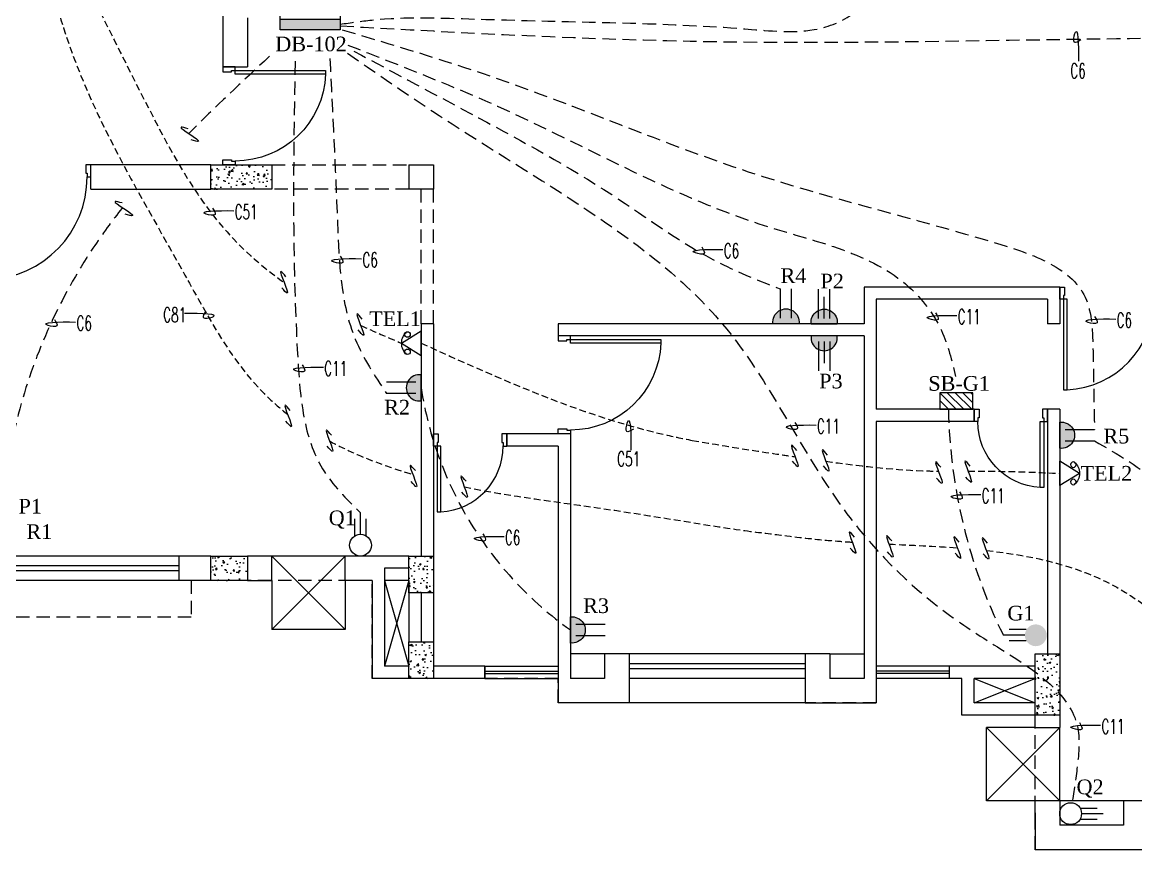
# Model space of a CAD drawing. Header units: inches. Extents: x 2586 to 4075, y -2573 to -882.
# Drawn here: x 3215.5 to 3670.5, y -1585.9 to -1245.2 of the extents above; entities that cross this region are included whole.
import ezdxf

# ---------------------------------------------------------------- set-up
doc = ezdxf.new("R2010")
doc.units = ezdxf.units.IN
doc.header["$LTSCALE"] = 22
doc.header["$MEASUREMENT"] = 0
doc.header["$PDMODE"] = 3
doc.linetypes.add('HIDDEN', pattern=[0.375, 0.25, -0.125])
doc.linetypes.add('HIDDEN2', pattern=[0.1875, 0.125, -0.0625])
doc.layers.get('0').update_dxf_attribs({"color": 123})
doc.layers.get('DEFPOINTS').update_dxf_attribs({"lineweight": 0})
for name, color, linetype, lineweight in [('1ST_SLAB', 1, 'HIDDEN', 30), ('Cable', 150, 'HIDDEN', 25), ('CABLE-01', 3, 'HIDDEN2', 25), ('Col_Hatch', 3, 'Continuous', 0), ('COLUMN', 3, 'Continuous', 40), ('DIM', 7, 'Continuous', 0), ('DOOR', 28, 'Continuous', 13), ('E. Fixture', 5, 'Continuous', 25), ('EL TEXT-01', 180, 'Continuous', 15), ('el. text', 6, 'Continuous', 13), ('HIDDEN', 7, 'HIDDEN', 0), ('LW', 8, 'Continuous', 18), ('MS', 5, 'Continuous', 20), ('MT', 4, 'Continuous', 20), ('WALL', 7, 'Continuous', 30), ('WALL-1', 8, 'Continuous', 13), ('WIN', 4, 'Continuous', 13)]:
    doc.layers.add(name, color=color, linetype=linetype, lineweight=lineweight)
doc.layers.add('AC', color=6, linetype='Continuous')
doc.styles.add('ROMAND', font='romand.shx', dxfattribs={"width": 0.8})
doc.styles.add('RS', font='arial.ttf')
doc.styles.get("Standard").update_dxf_attribs({"font": 'times.ttf', "width": 0.8})
doc.dimstyles.new('1_8', dxfattribs={"dimtxt": 5.6, "dimasz": 4, "dimexe": 0.18, "dimexo": 0.0625, "dimgap": 0.125, "dimtad": 0, "dimdec": 1, "dimrnd": 0.125, "dimzin": 3, "dimdsep": 46, "dimlunit": 4, "dimtxsty": 'RS', "dimblk": 'D', "dimcen": 4, "dimse1": 1, "dimse2": 1, "dimclrt": 7, "dimadec": 0, "dimazin": 0, "dimtfac": 1, "dimtdec": 1, "dimtix": 1, "dimtmove": 0, "dimatfit": 3, "dimldrblk": 'OPEN90', "dimfxl": 1, "dimtvp": 0.75, "dimtolj": 1, "dimtzin": 0, "dimarcsym": 0})
pattern_1 = [(50, (-25803.8845, -10749.1054), (7.1726018, -0.6275213), [0.75, -8.25]), (355, (-25803.8845, -10749.1054), (-1.3875133, 7.5219213), [0.6, -6.6]), (100.4514, (-25803.287, -10749.158), (5.7850938, 6.8943954), [0.6374019, -7.0114211]), (46.1842, (-25803.8845, -10747.105), (10.6724105, -1.6551901), [1.125, -12.375]), (96.6356, (-25802.995, -10747.243), (9.346627, 9.7411787), [0.956103, -10.51713]), (351.1842, (-25803.885, -10747.105), (9.3466195, 9.741186), [0.9, -9.9]), (21, (-25802.8845, -10747.6054), (5.9690705, -4.0261889), [0.75, -8.25]), (326, (-25802.8845, -10747.6054), (2.4331533, 7.2515005), [0.6, -6.6]), (71.4514, (-25802.387, -10747.941), (8.4022263, 3.225305), [0.6374019, -7.0114211]), (37.5, (-25803.8845, -10749.1054), (0.12159855, 3.32893854), [0, -6.52, 0, -6.7, 0, -6.625]), (7.5, (-25803.8845, -10749.1054), (2.63069537, 3.9441171), [0, -3.82, 0, -6.37, 0, -2.525]), (327.5, (-25806.1145, -10749.1054), (5.33822436, -0.22554872), [0, -2.5, 0, -7.8, 0, -10.35]), (317.5, (-25807.1145, -10749.1054), (5.8318617, 1.0010498), [0, -3.25, 0, -5.18, 0, -7.35])]

# ---------------------------------------------------------------- blocks, each defined once
blk = doc.blocks.new('D-45')
for points in [[(-1.5, 46.97), (-3, 46.97), (-3, 5), (-1.5, 5)], [(-45, 5), (-45, 0), (-43, 0), (-43, 3.5), (-43.5, 3.5), (-43.5, 5)], [(0, 5), (0, 0), (-2, 0), (-2, 3.5), (-1.5, 3.5), (-1.5, 5)]]:
    blk.add_lwpolyline(points, close=True)
blk.add_arc((-1.5, 5), 42, 92.0467, 180)
blk = doc.blocks.new('D-40')
for points in [[(-5, 0), (0, 0), (0, -2), (-3.5, -2), (-3.5, -1.5), (-5, -1.5)], [(-41.97, -1.5), (-41.97, -3), (-5, -3), (-5, -1.5)], [(-5, -40), (0, -40), (0, -38), (-3.5, -38), (-3.5, -38.5), (-5, -38.5)]]:
    blk.add_lwpolyline(points, close=True)
blk.add_arc((-5, -1.5), 37, 182.3234, 270)
blk = doc.blocks.new('D-30')
for points in [[(5, 30), (0, 30), (0, 28), (3.5, 28), (3.5, 28.5), (5, 28.5)], [(5, 0), (0, 0), (0, 2), (3.5, 2), (3.5, 1.5), (5, 1.5)], [(31.97, 1.5), (31.97, 3), (5, 3), (5, 1.5)]]:
    blk.add_lwpolyline(points, close=True)
blk.add_arc((4.99, 1.48), 27.02, 3.2261, 89.9826)
blk = doc.blocks.new('D')
at = {"layer": 'DIM'}
for q in [(-1.125, 0), (0, 1.125), (1.125, 0), (0, -1.125)]:
    blk.add_line((0, 0), q, dxfattribs=at)
at = {"layer": 'DIM', "color": 6, "const_width": 0.375}
blk.add_lwpolyline([(-0.1875, 0, 1), (0.1875, 0, 1)], format="xyb", close=True, dxfattribs=at)
blk = doc.blocks.new('*D46')
at = {"layer": 'DEFPOINTS', "color": 0}
for p in [(3299.59, -1473.4), (3127.49, -1607.4), (3299.59, -1633.89)]:
    blk.add_point(p, dxfattribs=at)
at = {"layer": 'DIM', "color": 0, "lineweight": -2}
blk.add_line((3131.49, -1633.89), (3295.59, -1633.89), dxfattribs=at)
at = {"layer": 'DIM', "color": 0, "lineweight": -2, "xscale": 4, "yscale": 4, "zscale": 4, "rotation": 180}
blk.add_blockref('D', (3127.49, -1633.89), dxfattribs=at)
at = {"layer": 'DIM', "color": 0, "lineweight": -2, "xscale": 4, "yscale": 4, "zscale": 4}
blk.add_blockref('D', (3299.59, -1633.89), dxfattribs=at)
at = {"layer": 'DIM', "color": 7, "lineweight": 13, "insert": (3213.54, -1629.67), "char_height": 5.6, "attachment_point": 5, "style": 'RS'}
blk.add_mtext('\\A1;14\'-4"', dxfattribs=at)
blk = doc.blocks.new('_Open90')
at = {"layer": 'DIM', "color": 0, "lineweight": -2}
for p, q in [((0, 0), (-1, 0)), ((-0.5, 0.5), (0, 0)), ((0, 0), (-0.5, -0.5))]:
    blk.add_line(p, q, dxfattribs=at)
blk = doc.blocks.new('*D47')
at = {"layer": 'DEFPOINTS', "color": 0}
for p in [(3299.59, -1473.4), (3378.49, -1513.44), (3378.49, -1633.89)]:
    blk.add_point(p, dxfattribs=at)
at = {"layer": 'DIM', "color": 0, "lineweight": -2}
blk.add_line((3303.59, -1633.89), (3374.49, -1633.89), dxfattribs=at)
at = {"layer": 'DIM', "color": 0, "lineweight": -2, "xscale": 4, "yscale": 4, "zscale": 4, "rotation": 180}
blk.add_blockref('D', (3299.59, -1633.89), dxfattribs=at)
at = {"layer": 'DIM', "color": 0, "lineweight": -2, "xscale": 4, "yscale": 4, "zscale": 4}
blk.add_blockref('D', (3378.49, -1633.89), dxfattribs=at)
at = {"layer": 'DIM', "color": 7, "lineweight": 13, "insert": (3339.04, -1629.6), "char_height": 5.6, "attachment_point": 5, "style": 'RS'}
blk.add_mtext('\\A1;6\'-7"', dxfattribs=at)
blk = doc.blocks.new('*D48')
at = {"layer": 'DEFPOINTS', "color": 0}
for p in [(3378.49, -1513.44), (3634.49, -1528.44), (3634.49, -1633.89)]:
    blk.add_point(p, dxfattribs=at)
at = {"layer": 'DIM', "color": 0, "lineweight": -2}
blk.add_line((3382.49, -1633.89), (3630.49, -1633.89), dxfattribs=at)
at = {"layer": 'DIM', "color": 0, "lineweight": -2, "xscale": 4, "yscale": 4, "zscale": 4, "rotation": 180}
blk.add_blockref('D', (3378.49, -1633.89), dxfattribs=at)
at = {"layer": 'DIM', "color": 0, "lineweight": -2, "xscale": 4, "yscale": 4, "zscale": 4}
blk.add_blockref('D', (3634.49, -1633.89), dxfattribs=at)
at = {"layer": 'DIM', "color": 7, "lineweight": 13, "insert": (3506.49, -1629.67), "char_height": 5.6, "attachment_point": 5, "style": 'RS'}
blk.add_mtext('\\A1;21\'-4"', dxfattribs=at)
blk = doc.blocks.new('*D49')
at = {"layer": 'DEFPOINTS', "color": 0}
for p in [(3793.47, -1513.44), (3634.49, -1528.44), (3793.47, -1633.89)]:
    blk.add_point(p, dxfattribs=at)
at = {"layer": 'DIM', "color": 0, "lineweight": -2}
blk.add_line((3638.49, -1633.89), (3789.47, -1633.89), dxfattribs=at)
at = {"layer": 'DIM', "color": 0, "lineweight": -2, "xscale": 4, "yscale": 4, "zscale": 4, "rotation": 180}
blk.add_blockref('D', (3634.49, -1633.89), dxfattribs=at)
at = {"layer": 'DIM', "color": 0, "lineweight": -2, "xscale": 4, "yscale": 4, "zscale": 4}
blk.add_blockref('D', (3793.47, -1633.89), dxfattribs=at)
at = {"layer": 'DIM', "color": 7, "lineweight": 13, "insert": (3713.98, -1629.6), "char_height": 5.6, "attachment_point": 5, "style": 'RS'}
blk.add_mtext('\\A1;13\'-3"', dxfattribs=at)
blk = doc.blocks.new('10')
at = {"layer": 'E. Fixture'}
blk.add_hatch(color=256, dxfattribs=at).paths.add_polyline_path([(27132.13, -3831.38), (27132.13, -3823.38, 1.138442)])
for p, q in [((27130.46, -3825.65), (27121.48, -3825.65)), ((27132.13, -3831.38), (27132.13, -3823.38)), ((27130.46, -3829.1), (27121.48, -3829.1))]:
    blk.add_line(p, q, dxfattribs=at)
blk.add_arc((27131.61, -3827.38), 4.03, 82.5917, 277.4083, dxfattribs=at)
blk = doc.blocks.new('ty')
at = {"layer": 'E. Fixture'}
for p, q in [((26271.05, -3659.09), (26277.05, -3655.34)), ((26277.05, -3662.84), (26277.05, -3655.34)), ((26271.05, -3659.09), (26277.05, -3662.84))]:
    blk.add_line(p, q, dxfattribs=at)
for centre in [(26272.88, -3656.43), (26272.88, -3661.74)]:
    blk.add_circle(centre, 0.844, dxfattribs=at)
blk.add_arc((26275.48, -3659.09), 4.5, 130.0197, 229.9803, dxfattribs=at)
blk = doc.blocks.new('05')
at = {"layer": 'E. Fixture'}
blk.add_hatch(color=256, dxfattribs=at).paths.add_polyline_path([(27124.32, -3822.56), (27124.32, -3814.56, 1.138442)])
for p, q in [((27124.32, -3822.56), (27124.32, -3814.56)), ((27122.65, -3816.83), (27113.67, -3816.83)), ((27122.65, -3818.56), (27115.97, -3818.56)), ((27122.65, -3820.28), (27113.67, -3820.28))]:
    blk.add_line(p, q, dxfattribs=at)
blk.add_arc((27123.8, -3818.56), 4.03, 82.5917, 277.4083, dxfattribs=at)
blk = doc.blocks.new('2')
at = {"layer": 'E. Fixture'}
blk.add_hatch(color=256, dxfattribs=at).paths.add_polyline_path([(27131.11, -3604.57), (27131.11, -3606.15), (27140.34, -3606.15), (27140.34, -3604.57)])
blk.add_line((27140.34, -3604.57), (27131.11, -3604.57), dxfattribs=at)
blk.add_lwpolyline([(27131.11, -3602.99), (27140.34, -3602.99), (27140.34, -3606.15), (27131.11, -3606.15), (27131.11, -3602.99)], dxfattribs=at)

msp = doc.modelspace()

# ---------------------------------------------------------------- hatches: boundary and pattern name
at = {"layer": 'Col_Hatch', "lineweight": 13}
h = msp.add_hatch(dxfattribs=at)
h.set_pattern_fill('AR-CONC', color=0, style=0)
h.set_pattern_definition(pattern_1)
h.paths.add_polyline_path([(3317.47, -1303.4), (3292.47, -1303.4), (3292.47, -1313.4), (3317.47, -1313.4)])
h = msp.add_hatch(dxfattribs=at)
h.set_pattern_fill('AR-CONC', color=0, style=0)
h.set_pattern_definition(pattern_1)
h.paths.add_polyline_path([(3307.47, -1463.4), (3292.47, -1463.4), (3292.47, -1473.4), (3307.47, -1473.4)])
h = msp.add_hatch(dxfattribs=at)
h.set_pattern_fill('AR-CONC', color=0, style=0)
h.set_pattern_definition(pattern_1)
h.paths.add_polyline_path([(3383.49, -1463.4), (3373.49, -1463.4), (3373.49, -1478.4), (3383.49, -1478.4)])
h = msp.add_hatch(dxfattribs=at)
h.set_pattern_fill('AR-CONC', color=0, style=0)
h.set_pattern_definition(pattern_1)
h.paths.add_polyline_path([(3383.49, -1498.44), (3373.49, -1498.44), (3373.49, -1513.44), (3383.49, -1513.44)])
h = msp.add_hatch(dxfattribs=at)
h.set_pattern_fill('AR-CONC', color=0, style=0)
h.set_pattern_definition(pattern_1)
h.paths.add_polyline_path([(3639.49, -1503.44), (3629.49, -1503.44), (3629.49, -1528.44), (3639.49, -1528.44)])
at = {"layer": 'E. Fixture', "lineweight": 13}
msp.add_hatch(color=0, dxfattribs=at).paths.add_polyline_path([(3634.16, -1495.79, 1), (3625.24, -1495.79, 1)])
at = {"layer": 'MS', "lineweight": 13}
h = msp.add_hatch(dxfattribs=at)
h.set_pattern_fill('ANSI31', color=0, scale=18, angle=90, style=0)
h.set_pattern_definition([(135, (1211.9385, -20852.931), (-1.59099026, -1.59099026), [])])
h.paths.add_polyline_path([(3604.02, -1403.4), (3604.02, -1396.6), (3590.42, -1396.6), (3590.42, -1403.4)])

# ---------------------------------------------------------------- linework, layer by layer
at = {"layer": '1ST_SLAB', "color": 0, "lineweight": 13}
msp.add_lwpolyline([(3793.47, -1562.94), (3793.47, -1583.44), (3629.49, -1583.44), (3629.49, -1528.44), (3599.49, -1528.44), (3599.49, -1513.44), (3564.49, -1513.44), (3564.49, -1523.44), (3434.49, -1523.44), (3434.49, -1513.44), (3373.49, -1513.44), (3358.49, -1513.44), (3358.49, -1473.4), (3193.49, -1473.4)], dxfattribs=at)
at = {"layer": 'AC', "color": 0, "lineweight": 13}
for p, q in [((3347.47, -1463.4), (3317.47, -1463.4)), ((3317.47, -1493.4), (3347.47, -1463.4)), ((3317.47, -1463.4), (3347.47, -1493.4)), ((3317.47, -1473.4), (3317.47, -1493.4)), ((3347.47, -1473.4), (3347.47, -1493.4)), ((3347.47, -1493.4), (3317.47, -1493.4)), ((3609.49, -1563.44), (3609.49, -1533.44)), ((3629.49, -1533.44), (3609.49, -1533.44)), ((3609.49, -1533.44), (3639.49, -1563.44)), ((3639.49, -1533.44), (3609.49, -1563.44)), ((3639.49, -1563.44), (3639.49, -1533.44)), ((3629.49, -1563.44), (3609.49, -1563.44))]:
    msp.add_line(p, q, dxfattribs=at)
at = {"layer": 'Cable', "color": 0}
for centre, radius, start, end in [((3526.07, -1371.96), 149.32, 188.7256, 234.5568), ((3812.19, -1399.29), 218.25, 181.0779, 206.241)]:
    msp.add_arc(centre, radius, start, end, dxfattribs=at)
for points in [[(3345.44, -1245.96), (3358.28, -1244.23), (3400.68, -1243.85), (3468.2, -1245.64), (3513.57, -1248.05), (3540.74, -1247.83), (3555.98, -1240.68), (3561.73, -1233.61), (3568.8, -1209.33), (3575.48, -1200.2)], [(3345.44, -1246.65), (3498, -1253.04), (3646.62, -1252.04), (3732.07, -1251.05), (3739.89, -1250.97)], [(3346.21, -1248.22), (3407.28, -1267.32), (3512.2, -1306.26), (3611.12, -1334.72), (3649.86, -1357.6), (3653.09, -1379.77), (3653.69, -1411.69)], [(3348.47, -1254.48), (3413.71, -1281.28), (3520.09, -1328.67), (3577.86, -1353.4), (3591.12, -1371.2), (3596.86, -1389.96)], [(3341.19, -1259.98), (3344.31, -1327.09), (3351.59, -1374.75), (3364.28, -1396.91)], [(3348.39, -1257.81), (3391.19, -1286.74), (3449.85, -1324.27), (3501.56, -1368.4), (3552.52, -1446.09), (3597.54, -1489.79), (3619.79, -1504.2), (3646.64, -1532.78), (3646.64, -1549.46), (3644.55, -1564.3)], [(3350.92, -1256.95), (3401.87, -1284.17), (3456.4, -1315.63), (3500.53, -1343.59), (3525.29, -1354.19)], [(3326.99, -1261.08), (3328.1, -1382.93), (3338.23, -1427.78), (3353.7, -1445.7)], [(3653.69, -1416.3), (3680.6, -1434.7), (3747.67, -1523.99), (3769.42, -1530.21)]]:
    msp.add_spline(points, degree=3, dxfattribs=at)
msp.add_open_spline([(3316.52, -1259.07), (3305.35, -1269.47), (3294.19, -1279.86), (3283.53, -1290.66)], degree=3, dxfattribs=at)
at = {"layer": 'Cable', "color": 0, "linetype": 'ByBlock'}
for points in [[(3283.28, -1288.66), (3280.37, -1288.07), (3287.52, -1293.82), (3284.46, -1293.27)], [(3256.34, -1319.04), (3253.42, -1318.45), (3260.57, -1324.2), (3257.51, -1323.65)]]:
    msp.add_spline(points, degree=3, dxfattribs=at)
at = {"layer": 'Cable', "color": 0}
msp.add_open_spline([(3256.44, -1320.94), (3252.2, -1326.31), (3233.98, -1351.19), (3215.33, -1391.73), (3208.91, -1427.87), (3206.7, -1440.33)], degree=3, knots=[86.017157, 86.017157, 86.017157, 86.017157, 106.627879, 178.751108, 216.683133, 216.683133, 216.683133, 216.683133], dxfattribs=at)
at = {"layer": 'CABLE-01', "color": 0}
for points, knots in [([(3225.47, -1196.46), (3238.72, -1223.55), (3261.12, -1269.33), (3290.14, -1324.69), (3313.97, -1345.5), (3322.49, -1351.54)], [0, 0, 0, 0, 90.817743, 153.491909, 184.598466, 184.598466, 184.598466, 184.598466]), ([(3220.47, -1203.56), (3224.92, -1221.75), (3237.51, -1273.23), (3275.63, -1335.36), (3303.07, -1387.77), (3321, -1403.15), (3323.89, -1405.38)], [0, 0, 0, 0, 55.891107, 158.117976, 218.182822, 229.16244, 229.16244, 229.16244, 229.16244]), ([(3378.49, -1376.34), (3410.64, -1390.91), (3446.74, -1407.27), (3485.1, -1415.29), (3489.32, -1416.1)], [0, 0, 0, 0, 105.029584, 117.914951, 117.914951, 117.914951, 117.914951]), ([(3341.13, -1416.44), (3344.29, -1418.13), (3355.35, -1423.52), (3366.81, -1427.58), (3375.07, -1429.98)], [249.516129, 249.516129, 249.516129, 249.516129, 260.171024, 285.960522, 285.960522, 285.960522, 285.960522]), ([(3489.32, -1416.1), (3508.05, -1419.34), (3518.46, -1420.86), (3528.85, -1422.43), (3531.34, -1422.8)], [128.947608, 128.947608, 128.947608, 128.947608, 152.884679, 160.398409, 160.398409, 160.398409, 160.398409]), ([(3543.94, -1424.65), (3557.08, -1426.5), (3572.37, -1428.3), (3587.74, -1428.66), (3589.88, -1428.69)], [173.1005, 173.1005, 173.1005, 173.1005, 212.861648, 219.28133, 219.28133, 219.28133, 219.28133]), ([(3602.04, -1428.73), (3606.44, -1428.72), (3618.94, -1428.67), (3631.41, -1429.22), (3639.49, -1429.58)], [231.441022, 231.441022, 231.441022, 231.441022, 244.638854, 268.891882, 268.891882, 268.891882, 268.891882]), ([(3396.15, -1435.13), (3415.28, -1439.05), (3454.18, -1443.59), (3491.8, -1450.27), (3510.76, -1453)], [307.63349, 307.63349, 307.63349, 307.63349, 366.027597, 423.628156, 423.628156, 423.628156, 423.628156]), ([(3510.76, -1453), (3535.85, -1456.19), (3544.2, -1457.01), (3552.66, -1457.58), (3554.7, -1457.71)], [442.55703, 442.55703, 442.55703, 442.55703, 461.41349, 467.379691, 467.379691, 467.379691, 467.379691]), ([(3609.51, -1461.12), (3629.12, -1463.29), (3660.47, -1470.31), (3697.79, -1503.26), (3727.55, -1526.44), (3750.54, -1550.66), (3766.44, -1555.19), (3773.47, -1557.19)], [520.638177, 520.638177, 520.638177, 520.638177, 578.830065, 617.833562, 666.465838, 693.653089, 715.246733, 715.246733, 715.246733, 715.246733])]:
    msp.add_open_spline(points, degree=3, knots=knots, dxfattribs=at)
at = {"layer": 'CABLE-01', "color": 0, "linetype": 'ByBlock'}
for points in [[(3323.23, -1349.24), (3321.2, -1347.07), (3323.7, -1355.89), (3321.52, -1353.67)], [(3354.41, -1366.51), (3352.38, -1364.35), (3354.88, -1373.17), (3352.7, -1370.95)], [(3324.93, -1403.85), (3322.9, -1401.68), (3325.4, -1410.5), (3323.22, -1408.29)], [(3341.83, -1414.02), (3339.79, -1411.85), (3342.3, -1420.67), (3340.12, -1418.45)], [(3531.97, -1420.2), (3529.93, -1418.03), (3532.43, -1426.85), (3530.25, -1424.63)], [(3544.58, -1422.09), (3542.55, -1419.93), (3545.05, -1428.75), (3542.87, -1426.53)], [(3602.88, -1426.66), (3600.84, -1424.49), (3603.34, -1433.32), (3601.16, -1431.1)], [(3376.12, -1428.46), (3374.08, -1426.29), (3376.59, -1435.12), (3374.41, -1432.9)], [(3590.9, -1427.09), (3588.86, -1424.93), (3591.36, -1433.75), (3589.18, -1431.53)], [(3396.9, -1432.82), (3394.86, -1430.66), (3397.36, -1439.48), (3395.18, -1437.26)], [(3555.55, -1455.67), (3553.52, -1453.51), (3556.02, -1462.33), (3553.84, -1460.11)], [(3570.8, -1457.22), (3568.77, -1455.05), (3571.27, -1463.87), (3569.09, -1461.66)], [(3598.39, -1457.71), (3596.36, -1455.55), (3598.86, -1464.37), (3596.68, -1462.15)], [(3609.97, -1458.06), (3607.93, -1455.89), (3610.43, -1464.72), (3608.25, -1462.5)]]:
    msp.add_spline(points, degree=3, dxfattribs=at)
at = {"layer": 'CABLE-01', "color": 0}
for points in [[(3353.78, -1369.1), (3359.27, -1371.61), (3364.83, -1373.98), (3370.39, -1376.34)], [(3569.67, -1458.5), (3579.01, -1458.94), (3588.39, -1459.34), (3597.66, -1460.03)]]:
    msp.add_open_spline(points, degree=3, dxfattribs=at)
at = {"layer": 'COLUMN', "color": 0, "lineweight": 13}
for points in [[(3317.47, -1303.4), (3317.47, -1313.4), (3292.47, -1313.4), (3292.47, -1303.4)], [(3307.47, -1463.4), (3307.47, -1473.4), (3292.47, -1473.4), (3292.47, -1463.4)], [(3383.49, -1478.4), (3373.49, -1478.4), (3373.49, -1463.4), (3383.49, -1463.4)], [(3383.49, -1513.44), (3373.49, -1513.44), (3373.49, -1498.44), (3383.49, -1498.44)], [(3639.49, -1528.44), (3629.49, -1528.44), (3629.49, -1503.44), (3639.49, -1503.44)]]:
    msp.add_lwpolyline(points, close=True, dxfattribs=at)
at = {"layer": 'E. Fixture', "color": 0, "lineweight": 13}
for p, q in [((3625.24, -1495.79), (3616.43, -1495.79)), ((3625.83, -1493.49), (3618.86, -1493.49)), ((3625.83, -1498.09), (3618.86, -1498.09))]:
    msp.add_line(p, q, dxfattribs=at)
at = {"layer": 'EL TEXT-01', "color": 0, "ltscale": 0.3}
for points in [[(3293.24, -1321.15), (3293.92, -1322.25), (3295.45, -1324.74), (3284.5, -1322.47), (3295.3, -1322.03), (3301.91, -1322.22)], [(3290.48, -1363.21), (3289.8, -1364.31), (3288.27, -1366.8), (3299.22, -1364.53), (3288.42, -1364.09), (3281.81, -1364.28)], [(3465.23, -1411.45), (3464.13, -1412.13), (3461.64, -1413.67), (3463.89, -1402.71), (3464.35, -1413.51), (3464.18, -1420.12)]]:
    msp.add_open_spline(points, degree=3, knots=[0, 0, 0, 0, 2.84987, 6.438032, 19.008, 19.008, 19.008, 19.008], dxfattribs=at)
at = {"layer": 'el. text', "color": 0, "ltscale": 0.3}
for points in [[(3648.15, -1252.35), (3647.06, -1253.04), (3644.58, -1254.59), (3646.75, -1243.62), (3647.29, -1254.41), (3647.16, -1261.02)], [(3493.15, -1337.01), (3493.83, -1338.11), (3495.36, -1340.6), (3484.41, -1338.33), (3495.2, -1337.89), (3501.81, -1338.08)], [(3345.46, -1340.77), (3346.14, -1341.87), (3347.67, -1344.36), (3336.72, -1342.09), (3347.52, -1341.65), (3354.13, -1341.84)], [(3588.73, -1363.99), (3589.41, -1365.09), (3590.94, -1367.58), (3579.99, -1365.31), (3590.79, -1364.87), (3597.4, -1365.06)], [(3228.62, -1366.64), (3229.3, -1367.74), (3230.83, -1370.23), (3219.88, -1367.96), (3230.68, -1367.52), (3237.29, -1367.71)], [(3653.72, -1365.44), (3654.4, -1366.54), (3655.93, -1369.03), (3644.98, -1366.76), (3655.78, -1366.32), (3662.38, -1366.51)], [(3329.86, -1385.15), (3330.54, -1386.25), (3332.07, -1388.74), (3321.12, -1386.47), (3331.92, -1386.03), (3338.53, -1386.22)], [(3531.22, -1408.78), (3531.9, -1409.88), (3533.43, -1412.37), (3522.48, -1410.1), (3533.28, -1409.66), (3539.89, -1409.85)], [(3598.56, -1437.2), (3599.24, -1438.3), (3600.77, -1440.79), (3589.82, -1438.52), (3600.62, -1438.08), (3607.22, -1438.27)], [(3403.7, -1454.32), (3404.38, -1455.42), (3405.91, -1457.91), (3394.96, -1455.64), (3405.76, -1455.2), (3412.37, -1455.39)], [(3647.53, -1531.5), (3648.2, -1532.61), (3649.74, -1535.09), (3638.78, -1532.82), (3649.58, -1532.38), (3656.19, -1532.57)]]:
    msp.add_open_spline(points, degree=3, knots=[0, 0, 0, 0, 2.84987, 6.438032, 19.008, 19.008, 19.008, 19.008], dxfattribs=at)
at = {"layer": 'HIDDEN', "color": 0, "lineweight": 13}
msp.add_lwpolyline([(3284.49, -1473.4), (3284.49, -1488.4), (3132.49, -1488.4)], dxfattribs=at)
at = {"layer": 'LW', "color": 0, "lineweight": 13}
for p, q in [((3279.49, -1463.4), (3207.49, -1463.4)), ((3279.49, -1473.4), (3207.49, -1473.4)), ((3373.49, -1473.4), (3363.49, -1473.4)), ((3373.49, -1473.4), (3363.49, -1508.44)), ((3363.49, -1473.4), (3373.49, -1508.44)), ((3373.49, -1473.4), (3373.49, -1498.44)), ((3453.49, -1503.44), (3439.49, -1503.44)), ((3535.49, -1503.44), (3463.49, -1503.44)), ((3545.49, -1503.44), (3559.49, -1503.44)), ((3404.49, -1508.44), (3434.39, -1508.44)), ((3594.49, -1508.44), (3564.49, -1508.44)), ((3404.49, -1513.44), (3434.39, -1513.44)), ((3535.49, -1513.44), (3463.49, -1513.44)), ((3594.49, -1513.44), (3564.49, -1513.44)), ((3604.49, -1523.44), (3629.49, -1513.44)), ((3604.49, -1513.44), (3629.49, -1523.44)), ((3535.49, -1523.44), (3463.49, -1523.44)), ((3665.48, -1563.44), (3639.49, -1563.44))]:
    msp.add_line(p, q, dxfattribs=at)
at = {"layer": 'MS', "color": 0, "lineweight": 13}
for p, q in [((3353.7, -1454.51), (3353.7, -1445.7)), ((3351.4, -1455.1), (3351.4, -1448.12)), ((3356, -1455.1), (3356, -1448.12)), ((3647.8, -1566.41), (3654.78, -1566.41)), ((3648.39, -1568.71), (3657.2, -1568.71)), ((3647.8, -1571.01), (3654.78, -1571.01))]:
    msp.add_line(p, q, dxfattribs=at)
msp.add_lwpolyline([(3604.02, -1396.6), (3590.42, -1396.6), (3590.42, -1403.4), (3604.02, -1403.4)], close=True, dxfattribs=at)
for centre in [(3353.7, -1458.97), (3643.93, -1568.71)]:
    msp.add_circle(centre, 4.46, dxfattribs=at)
at = {"layer": 'WALL', "color": 0, "lineweight": 13}
for p, q in [((3297.47, -1235.4), (3297.47, -1263.4)), ((3307.47, -1243.4), (3307.47, -1263.4)), ((3297.47, -1263.4), (3307.47, -1263.4)), ((3243.49, -1313.4), (3243.49, -1303.4)), ((3292.47, -1303.4), (3243.49, -1303.4)), ((3373.49, -1303.4), (3383.49, -1303.4)), ((3373.49, -1303.4), (3373.49, -1313.4)), ((3383.49, -1303.4), (3383.49, -1313.4)), ((3243.49, -1313.4), (3292.47, -1313.4)), ((3383.49, -1313.4), (3373.49, -1313.4)), ((3559.49, -1353.4), (3559.49, -1368.4)), ((3639.49, -1353.4), (3559.49, -1353.4)), ((3639.49, -1353.4), (3639.49, -1368.4)), ((3564.49, -1358.4), (3564.49, -1403.4)), ((3634.49, -1358.4), (3564.49, -1358.4)), ((3634.49, -1358.4), (3634.49, -1368.4)), ((3383.49, -1368.4), (3378.49, -1368.4)), ((3378.49, -1368.4), (3378.49, -1463.4)), ((3383.49, -1368.4), (3383.49, -1463.4)), ((3434.49, -1368.4), (3434.49, -1373.4)), ((3559.49, -1368.4), (3434.49, -1368.4)), ((3639.49, -1368.4), (3634.49, -1368.4)), ((3559.49, -1373.4), (3434.49, -1373.4)), ((3559.49, -1373.4), (3559.49, -1513.44)), ((3604.49, -1403.4), (3564.49, -1403.4)), ((3604.49, -1403.4), (3604.49, -1408.4)), ((3639.49, -1403.4), (3634.49, -1403.4)), ((3634.49, -1403.4), (3634.49, -1503.44)), ((3639.49, -1403.4), (3639.49, -1503.44)), ((3604.49, -1408.4), (3564.49, -1408.4)), ((3564.49, -1408.4), (3564.49, -1523.44)), ((3439.49, -1413.4), (3413.49, -1413.4)), ((3413.49, -1413.4), (3413.49, -1418.4)), ((3439.49, -1413.4), (3439.49, -1513.44)), ((3434.49, -1418.4), (3413.49, -1418.4)), ((3434.49, -1418.4), (3434.49, -1508.44)), ((3279.49, -1463.4), (3279.49, -1473.4)), ((3292.47, -1463.4), (3279.49, -1463.4)), ((3373.49, -1463.4), (3347.47, -1463.4)), ((3347.47, -1473.4), (3347.47, -1463.4)), ((3363.49, -1468.4), (3363.49, -1508.44)), ((3373.49, -1468.4), (3363.49, -1468.4)), ((3292.47, -1473.4), (3279.49, -1473.4)), ((3358.49, -1473.4), (3347.47, -1473.4)), ((3358.49, -1473.4), (3358.49, -1513.44)), ((3378.49, -1478.4), (3378.49, -1498.44)), ((3383.49, -1478.4), (3383.49, -1498.44)), ((3463.49, -1503.44), (3453.49, -1503.44)), ((3453.49, -1503.44), (3453.49, -1513.44)), ((3463.49, -1503.44), (3463.49, -1523.44)), ((3545.49, -1503.44), (3535.49, -1503.44)), ((3535.49, -1503.44), (3535.49, -1523.44)), ((3545.49, -1503.44), (3545.49, -1513.44)), ((3373.49, -1508.44), (3363.49, -1508.44)), ((3404.49, -1508.44), (3383.49, -1508.44)), ((3404.49, -1513.44), (3404.49, -1508.44)), ((3404.49, -1508.44), (3404.49, -1513.44)), ((3434.49, -1508.44), (3434.49, -1523.44)), ((3629.49, -1508.44), (3594.49, -1508.44)), ((3594.49, -1513.44), (3594.49, -1508.44)), ((3373.49, -1513.44), (3358.49, -1513.44)), ((3404.49, -1513.44), (3383.49, -1513.44)), ((3453.49, -1513.44), (3439.49, -1513.44)), ((3559.49, -1513.44), (3545.49, -1513.44)), ((3599.49, -1513.44), (3594.49, -1513.44)), ((3599.49, -1528.44), (3599.49, -1513.44)), ((3629.49, -1513.44), (3604.49, -1513.44)), ((3604.49, -1523.44), (3604.49, -1513.44)), ((3463.49, -1523.44), (3434.49, -1523.44)), ((3535.49, -1523.44), (3564.49, -1523.44)), ((3629.49, -1523.44), (3604.49, -1523.44)), ((3629.49, -1528.44), (3599.49, -1528.44)), ((3629.49, -1533.44), (3629.49, -1528.44)), ((3639.49, -1528.44), (3639.49, -1533.44)), ((3629.49, -1533.44), (3639.49, -1533.44)), ((3629.49, -1573.44), (3629.49, -1563.44)), ((3639.49, -1563.44), (3629.49, -1563.44)), ((3639.49, -1563.44), (3639.49, -1573.44)), ((3675.48, -1563.44), (3665.48, -1563.44)), ((3665.48, -1563.44), (3665.48, -1573.44)), ((3629.49, -1568.44), (3629.49, -1583.44)), ((3665.48, -1573.44), (3639.49, -1573.44)), ((3675.48, -1583.44), (3629.49, -1583.44))]:
    msp.add_line(p, q, dxfattribs=at)
msp.add_lwpolyline([(3307.47, -1473.4), (3317.47, -1473.4), (3317.47, -1463.4), (3307.47, -1463.4)], dxfattribs=at)
at = {"layer": 'WALL-1', "color": 0, "linetype": 'HIDDEN', "lineweight": 13}
for p, q in [((3317.47, -1303.4), (3373.49, -1303.4)), ((3373.49, -1313.4), (3317.47, -1313.4)), ((3378.49, -1368.4), (3378.49, -1313.4)), ((3383.49, -1368.4), (3383.49, -1313.4))]:
    msp.add_line(p, q, dxfattribs=at)
at = {"layer": 'WIN', "color": 0, "lineweight": 13}
for p, q in [((3279.49, -1467.4), (3207.49, -1467.4)), ((3279.49, -1469.4), (3207.49, -1469.4)), ((3404.49, -1510.44), (3434.39, -1510.44)), ((3535.49, -1507.44), (3463.49, -1507.44)), ((3535.49, -1509.44), (3463.49, -1509.44)), ((3594.49, -1510.44), (3564.49, -1510.44)), ((3404.49, -1511.44), (3434.39, -1511.44)), ((3594.49, -1511.44), (3564.49, -1511.44))]:
    msp.add_line(p, q, dxfattribs=at)

# ---------------------------------------------------------------- block references
at = {"layer": 'DOOR', "color": 0, "lineweight": 13, "xscale": -1}
for p in [(3297.47, -1263.4), (3434.49, -1373.4)]:
    msp.add_blockref('D-40', p, dxfattribs=at)
at = {"layer": 'DOOR', "color": 0, "lineweight": 13}
for name, p, rotation in [('D-45', (3198.49, -1303.4), 180), ('D-40', (3639.49, -1353.4), 89.99999999999999), ('D-30', (3383.49, -1413.4), 270)]:
    msp.add_blockref(name, p, dxfattribs=dict(at, rotation=rotation))
at = {"layer": 'DOOR', "color": 0, "lineweight": 13, "xscale": -1, "rotation": 89.99999999999999}
msp.add_blockref('D-30', (3634.49, -1403.4), dxfattribs=at)
at = {"layer": 'E. Fixture', "color": 0, "lineweight": 13, "xscale": 2.666891211381881, "yscale": 2.666891211374605, "zscale": 2.666891211379055}
msp.add_blockref('2', (-69034.89, 8369), dxfattribs=at)
at = {"layer": 'MS', "color": 0, "lineweight": 13, "yscale": 1.333445605687302, "zscale": 1.333445605689528, "rotation": 90}
for name, p, xscale in [('10', (-1576, 34810.82), -1.33344560569094), ('05', (-1548.63, 34800.28), -1.33344560569094), ('05', (-1548.63, -37542.21), 1.33344560569094)]:
    msp.add_blockref(name, p, dxfattribs=dict(at, xscale=xscale))
at = {"layer": 'MS', "color": 0, "lineweight": 13, "yscale": 1.333445605687302, "zscale": 1.333445605689528}
for name, p, xscale in [('ty', (-31660.54, 3502.85), 1.33344560569094), ('10', (-32800.74, 3708.99), 1.33344560569094), ('10', (39818.71, 3689.6), -1.33344560569094), ('ty', (38678.51, 3449.62), -1.33344560569094), ('10', (39618.71, 3609.99), -1.33344560569094)]:
    msp.add_blockref(name, p, dxfattribs=dict(at, xscale=xscale))

# ---------------------------------------------------------------- texts
at = {"layer": 'EL TEXT-01', "color": 0, "ltscale": 0.3, "style": 'ROMAND', "width": 0.6}
for p in [(3302.25, -1325.68), (3458.57, -1426.68)]:
    msp.add_text('C51', height=6, dxfattribs=at).set_placement(p)
msp.add_text('C81', height=6, rotation=360, dxfattribs=at).set_placement((3273.07, -1367.74))
at = {"layer": 'el. text', "color": 0, "ltscale": 0.3, "style": 'ROMAND', "width": 0.6}
for s, p in [('C6', (3643.79, -1268.01)), ('C6', (3502.15, -1341.54)), ('C6', (3354.47, -1345.3)), ('C6', (3237.63, -1371.17)), ('C11', (3597.74, -1368.52)), ('C6', (3662.72, -1369.97)), ('C11', (3338.87, -1389.68)), ('C11', (3540.23, -1413.31)), ('C11', (3607.56, -1441.73)), ('C6', (3412.71, -1458.85)), ('C11', (3656.53, -1536.04))]:
    msp.add_text(s, height=6, dxfattribs=at).set_placement(p)
at = {"layer": 'MT', "color": 0, "lineweight": 13}
for s, p in [('DB-102', (3318.88, -1257.02)), ('R4', (3525.37, -1351.74)), ('P2', (3541.69, -1353.94)), ('TEL1', (3357.23, -1369.39)), ('P3', (3541.18, -1394.83)), ('SB-G1', (3585.77, -1395.81)), ('R2', (3363.38, -1405.52)), ('R5', (3657.32, -1417.35)), ('TEL2', (3647.97, -1432.56)), ('P1', (3213.96, -1446)), ('Q1', (3340.71, -1450.77)), ('R1', (3217.16, -1456.4)), ('R3', (3444.71, -1486.68)), ('G1', (3618.07, -1489.73)), ('Q2', (3646.34, -1560.76))]:
    msp.add_text(s, height=6, dxfattribs=at).set_placement(p)

# ---------------------------------------------------------------- dimensions: what is measured, and where the dimension line sits
at = {"layer": 'DIM', "color": 0, "lineweight": 13}
for base, p1, p2, picture, middle in [((3299.59, -1633.89), (3127.49, -1607.4), (3299.59, -1473.4), '*D46', (3213.54, -1629.67)), ((3378.49, -1633.89), (3299.59, -1473.4), (3378.49, -1513.44), '*D47', (3339.04, -1629.6)), ((3634.49, -1633.89), (3378.49, -1513.44), (3634.49, -1528.44), '*D48', (3506.49, -1629.67)), ((3793.47, -1633.89), (3634.49, -1528.44), (3793.47, -1513.44), '*D49', (3713.98, -1629.6))]:
    dim = msp.add_linear_dim(base=base, p1=p1, p2=p2, dimstyle='1_8', override={"dimtmove": 1}, dxfattribs=at)
    dim.commit()
    dim.dimension.update_dxf_attribs({"geometry": picture, "text_midpoint": middle})

doc.saveas('drawing.dxf')
